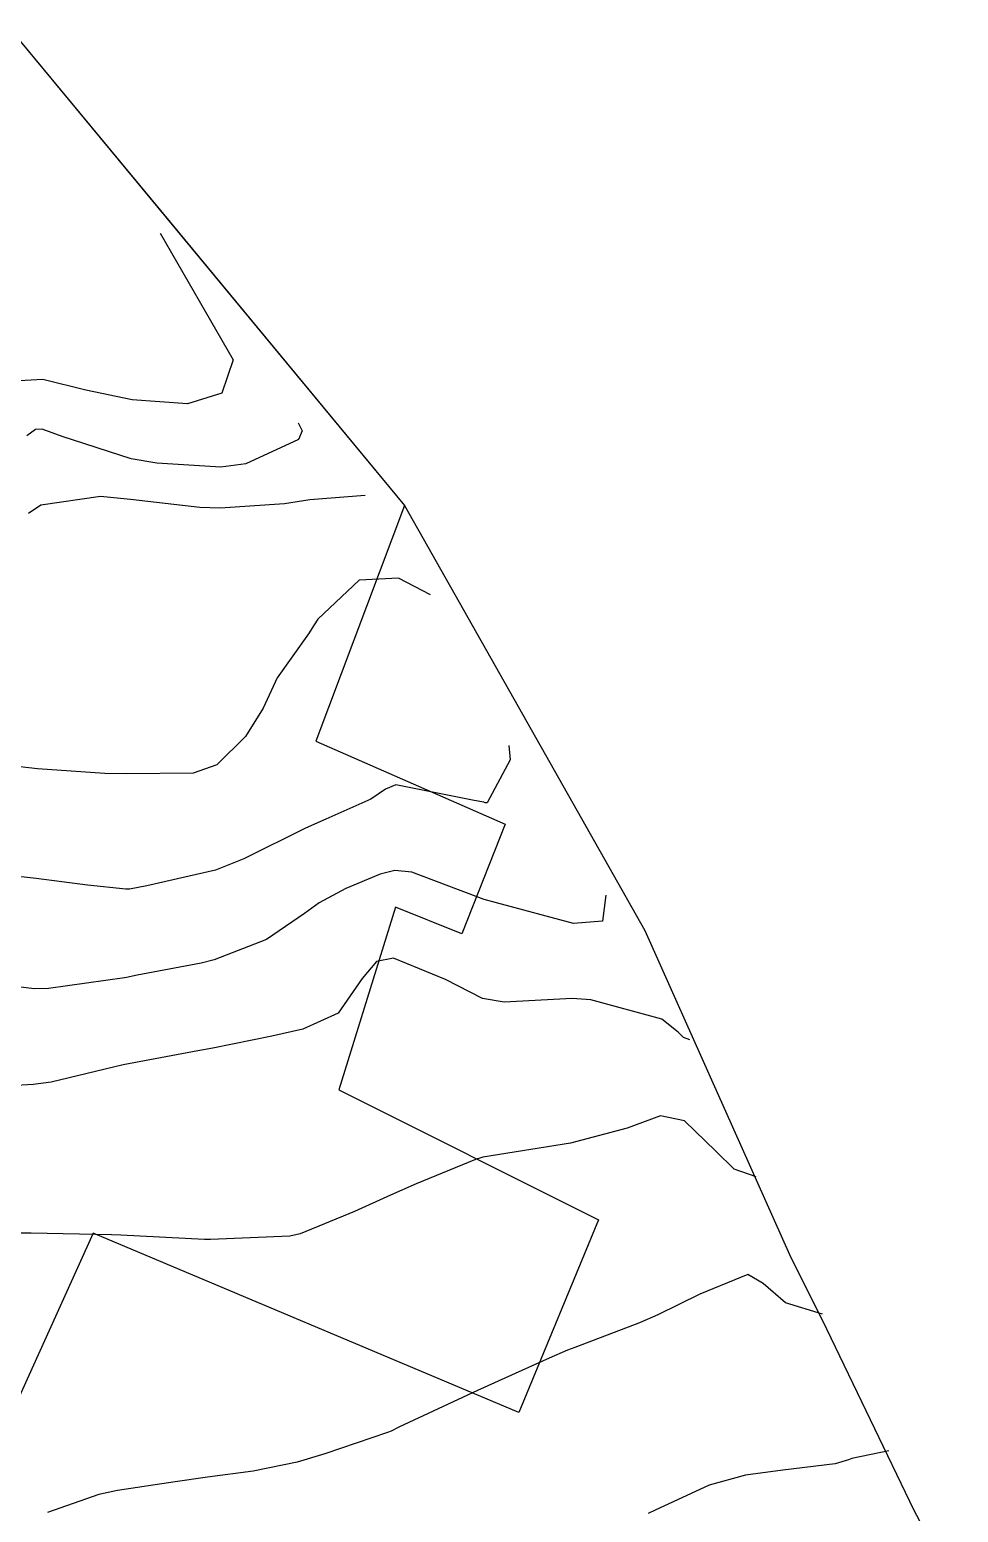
# Model space of a CAD drawing. Header units: metres. Extents: x 318500 to 325275, y 7408834 to 7428799.
# Drawn here: x 320402.03 to 320422.75, y 7410815.45 to 7410848.52 of the extents above; entities that cross this region are included whole.
import ezdxf

# ---------------------------------------------------------------- set-up
doc = ezdxf.new("R2010")
doc.units = ezdxf.units.M
doc.header["$MEASUREMENT"] = 0
for name, color, linetype in [('Area', 45, 'Continuous'), ('Curvas de Nivel 1m', 11, 'Continuous'), ('Curvas de Nivel 5m', 15, 'Continuous'), ('Edificações', 30, 'Continuous')]:
    doc.layers.add(name, color=color, linetype=linetype)

msp = doc.modelspace()

# ---------------------------------------------------------------- linework, layer by layer
at = {"layer": 'Area'}
msp.add_lwpolyline([(320401.599, 7410848.515), (320410.389, 7410837.905), (320415.755, 7410828.424), (320418.977, 7410821.2), (320419.803, 7410819.539), (320421.753, 7410815.5), (320422.748, 7410813.623)], dxfattribs=at)
at = {"layer": 'Curvas de Nivel 1m', "flags": 128}
for points, elevation in [([(320404.94, 7410843.98), (320406.569, 7410841.153), (320406.315, 7410840.412), (320405.551, 7410840.171), (320404.312, 7410840.258), (320403.283, 7410840.473), (320402.319, 7410840.71), (320401.14, 7410840.646)], 776), ([(320409.51, 7410838.13), (320408.28, 7410838.03), (320407.714, 7410837.943), (320406.277, 7410837.844), (320405.822, 7410837.861), (320404.279, 7410838.04), (320403.609, 7410838.107), (320402.277, 7410837.911), (320402.003, 7410837.726)], 774), ([(320410.97, 7410835.91), (320410.259, 7410836.281), (320409.382, 7410836.236), (320408.454, 7410835.368), (320408.378, 7410835.239), (320408.245, 7410835.042), (320407.549, 7410834.061), (320407.235, 7410833.385), (320406.846, 7410832.755), (320406.201, 7410832.121), (320405.674, 7410831.931), (320404.197, 7410831.921), (320403.704, 7410831.928), (320402.199, 7410832.034), (320401.557, 7410832.102)], 773), ([(320412.72, 7410832.55), (320412.746, 7410832.232), (320412.236, 7410831.273), (320412.19, 7410831.276), (320412.157, 7410831.287), (320411.946, 7410831.324), (320410.195, 7410831.677), (320409.969, 7410831.576), (320409.642, 7410831.355), (320408.638, 7410830.912), (320408.183, 7410830.705), (320406.806, 7410830.021), (320406.174, 7410829.769), (320404.643, 7410829.423), (320404.251, 7410829.346), (320404.169, 7410829.345), (320403.315, 7410829.439), (320402.171, 7410829.583), (320400.466, 7410829.769)], 772), ([(320414.88, 7410829.21), (320414.809, 7410828.635), (320414.159, 7410828.579), (320412.441, 7410829.041), (320412.167, 7410829.118), (320411.592, 7410829.329), (320410.557, 7410829.727), (320410.174, 7410829.764), (320409.846, 7410829.68), (320409.084, 7410829.361), (320408.486, 7410829.046), (320408.161, 7410828.801), (320407.31, 7410828.226), (320406.146, 7410827.77), (320405.853, 7410827.696), (320404.426, 7410827.426), (320404.188, 7410827.38), (320404.139, 7410827.372), (320402.448, 7410827.134), (320402.135, 7410827.125), (320400.271, 7410827.345)], 771), ([(320418.24, 7410822.93), (320417.743, 7410823.104), (320417.338, 7410823.507), (320416.636, 7410824.182), (320416.1, 7410824.294), (320415.359, 7410824.016), (320414.094, 7410823.68), (320412.139, 7410823.368), (320412.09, 7410823.357), (320411.975, 7410823.322), (320410.647, 7410822.776), (320410.078, 7410822.526), (320409.271, 7410822.159), (320408.064, 7410821.658), (320407.829, 7410821.609), (320406.062, 7410821.538), (320405.926, 7410821.538), (320404.063, 7410821.63), (320403.856, 7410821.639), (320402.063, 7410821.678), (320401.838, 7410821.679)], 769), ([(320419.72, 7410819.87), (320418.889, 7410820.125), (320418.393, 7410820.552), (320418.053, 7410820.754), (320416.982, 7410820.319), (320416.039, 7410819.858), (320415.635, 7410819.675), (320414.603, 7410819.284), (320414.189, 7410819.128), (320414.028, 7410819.065), (320413.62, 7410818.89), (320412.018, 7410818.168), (320410.266, 7410817.346), (320410.093, 7410817.264), (320410.008, 7410817.231), (320408.612, 7410816.753), (320407.998, 7410816.566), (320407.013, 7410816.366), (320405.992, 7410816.231), (320405.273, 7410816.129), (320403.988, 7410815.936), (320403.572, 7410815.848), (320402.422, 7410815.446)], 768), ([(320421.2, 7410816.82), (320420.372, 7410816.652), (320420.293, 7410816.624), (320420, 7410816.534), (320418.835, 7410816.39), (320417.996, 7410816.281), (320417.189, 7410816.055), (320415.983, 7410815.499), (320415.829, 7410815.425)], 767)]:
    msp.add_lwpolyline(points, dxfattribs=dict(at, elevation=elevation))
at = {"layer": 'Curvas de Nivel 5m', "flags": 128}
for points, elevation in [([(320408.02, 7410839.75), (320408.107, 7410839.569), (320408.026, 7410839.374), (320406.853, 7410838.83), (320406.29, 7410838.759), (320404.865, 7410838.848), (320404.293, 7410838.947), (320402.751, 7410839.445), (320402.302, 7410839.607), (320402.154, 7410839.6), (320401.962, 7410839.455)], 775), ([(320416.76, 7410825.99), (320416.613, 7410826.04), (320416.495, 7410826.155), (320416.128, 7410826.445), (320414.544, 7410826.876), (320414.134, 7410826.907), (320412.615, 7410826.831), (320412.134, 7410826.907), (320411.306, 7410827.333), (320410.147, 7410827.811), (320409.765, 7410827.735), (320409.443, 7410827.357), (320408.908, 7410826.582), (320408.123, 7410826.226), (320407.428, 7410826.072), (320406.116, 7410825.804), (320405.776, 7410825.744), (320404.11, 7410825.43), (320402.51, 7410825.042), (320402.105, 7410824.992), (320401.608, 7410824.961)], 770)]:
    msp.add_lwpolyline(points, dxfattribs=dict(at, elevation=elevation))
at = {"layer": 'Edificações'}
msp.add_lwpolyline([(320401.599, 7410848.515), (320405.158, 7410844.22), (320410.389, 7410837.905), (320408.408, 7410832.649), (320412.635, 7410830.798), (320411.671, 7410828.353), (320410.188, 7410828.946), (320408.927, 7410824.872), (320414.717, 7410821.97), (320412.938, 7410817.674), (320403.446, 7410821.674), (320400.175, 7410814.474)], dxfattribs=at)

doc.saveas('drawing.dxf')
